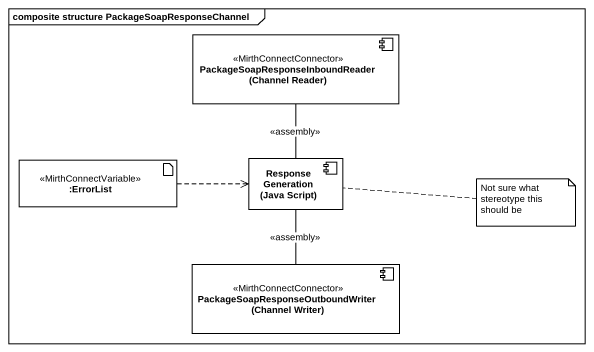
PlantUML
@startuml
mainframe composite structure PackageSoapResponseChannel
component "PackageSoapResponseInboundReader (Channel Reader)" as PackageSoapResponseInboundRe <<MirthConnectConnector>>
artifact ":ErrorList" as ErrorList <<MirthConnectVariable>>
component "ResponseGeneration (Java Script)" as ResponseGeneration_Java
component "PackageSoapResponseOutboundWriter (Channel Writer)" as PackageSoapResponseOutboundW <<MirthConnectConnector>>
PackageSoapResponseInboundRe -- ResponseGeneration_Java : <<assembly>>
ErrorList .right.> ResponseGeneration_Java
ResponseGeneration_Java -- PackageSoapResponseOutboundW : <<assembly>>
note right of ResponseGeneration_Java : Not sure what stereotype this should be
@enduml
